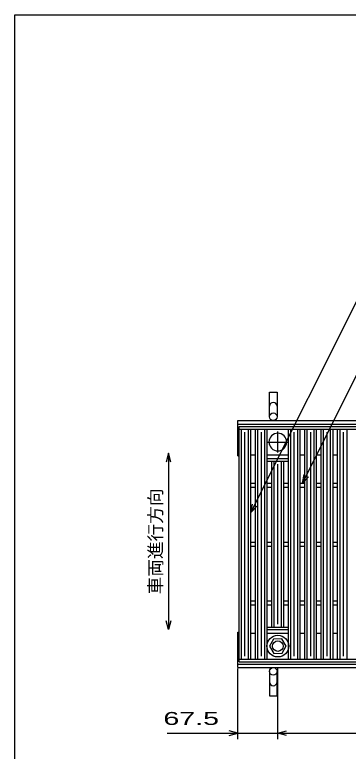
# Model space of a CAD drawing. Units: millimetres, scale not verified. Extents: x -1820 to 1731, y -1282 to 1054.
# Drawn here: x -1729 to -1163, y -199 to 1054 of the extents above; entities that cross this region are included whole.
import ezdxf
from ezdxf.enums import TextEntityAlignment as Align

# ---------------------------------------------------------------- set-up
doc = ezdxf.new("R2010")
doc.units = ezdxf.units.MM
doc.header["$LTSCALE"] = 10
doc.linetypes.add('CHAIN', pattern=[18.5, 12, -1.5, 3.5, -1.5])
for name, color, linetype, lineweight in [('0_2', 150, 'Continuous', 25), ('16', 3, 'Continuous', 25), ('19', 6, 'Continuous', 25), ('22', 2, 'Continuous', 25)]:
    doc.layers.add(name, color=color, linetype=linetype, lineweight=lineweight)
doc.styles.add('ベクトル', font='')
doc.styles.get('ベクトル').set_extended_font_data('ベクトル')

msp = doc.modelspace()

# ---------------------------------------------------------------- linework, layer by layer
at = {"layer": '0_2'}
for p, q in [((-1729, -1146.5), (-1729, 1053.5)), ((-1729, 1053.5), (1731, 1053.5))]:
    msp.add_line(p, q, dxfattribs=at)
at = {"layer": '16'}
for p, q in [((-1348, 353.5), (-352, 353.5)), ((-1348, 349), (-1348, 353.5)), ((-1348, 349), (-352, 349)), ((-1348, -42), (-1348, 349)), ((-1348, 349), (-1328, 349)), ((-1344, -42), (-1344, 349)), ((-1338, -37), (-1338, 344)), ((-1332, -42), (-1332, 349)), ((-1328, -42), (-1328, 349)), ((-1320.1, -42), (-1320.1, 349)), ((-1320.1, 349), (-1300.1, 349)), ((-1316.1, -42), (-1316.1, 349)), ((-1310.1, -37), (-1310.1, 344)), ((-1304.1, -42), (-1304.1, 349)), ((-1300.1, -42), (-1300.1, 349)), ((-1264.3, -42), (-1264.3, 349)), ((-1264.3, 349), (-1244.3, 349)), ((-1260.3, -42), (-1260.3, 349)), ((-1254.3, -37), (-1254.3, 344)), ((-1248.3, -42), (-1248.3, 349)), ((-1244.3, -42), (-1244.3, 349)), ((-1236.4, -42), (-1236.4, 349)), ((-1236.4, 349), (-1216.4, 349)), ((-1232.4, -42), (-1232.4, 349)), ((-1226.4, -37), (-1226.4, 344)), ((-1220.4, -42), (-1220.4, 349)), ((-1216.4, -42), (-1216.4, 349)), ((-1208.5, -42), (-1208.5, 349)), ((-1208.5, 349), (-1188.5, 349)), ((-1204.5, -42), (-1204.5, 349)), ((-1198.5, -37), (-1198.5, 344)), ((-1192.5, -42), (-1192.5, 349)), ((-1188.5, -42), (-1188.5, 349)), ((-1180.6, -42), (-1180.6, 349)), ((-1180.6, 349), (-1160.6, 349)), ((-1176.6, -42), (-1176.6, 349)), ((-1170.6, -37), (-1170.6, 344)), ((-1164.6, -42), (-1164.6, 349)), ((-1328, 305), (-1320.1, 305)), ((-1300.1, 305), (-1264.3, 305)), ((-1244.3, 305), (-1236.4, 305)), ((-1216.4, 305), (-1208.5, 305)), ((-1188.5, 305), (-1180.6, 305)), ((-1300.1, 299), (-1264.3, 299)), ((-1300.1, 294.5), (-1300.1, 299)), ((-1300.1, 294.5), (-1264.3, 294.5)), ((-1292.2, 12.5), (-1292.2, 294.5)), ((-1292.2, 294.5), (-1272.2, 294.5)), ((-1288.2, 12.5), (-1288.2, 294.5)), ((-1282.2, 17.5), (-1282.2, 289.5)), ((-1276.2, 12.5), (-1276.2, 294.5)), ((-1272.2, 12.5), (-1272.2, 294.5)), ((-1264.3, 294.5), (-1264.3, 299)), ((-1328, 257), (-1320.1, 257)), ((-1300.1, 257), (-1292.2, 257)), ((-1272.2, 257), (-1264.3, 257)), ((-1244.3, 257), (-1236.4, 257)), ((-1216.4, 257), (-1208.5, 257)), ((-1188.5, 257), (-1180.6, 257)), ((-1328, 250), (-1320.1, 250)), ((-1300.1, 250), (-1292.2, 250)), ((-1272.2, 250), (-1264.3, 250)), ((-1244.3, 250), (-1236.4, 250)), ((-1216.4, 250), (-1208.5, 250)), ((-1188.5, 250), (-1180.6, 250)), ((-1328, 157), (-1320.1, 157)), ((-1300.1, 157), (-1292.2, 157)), ((-1272.2, 157), (-1264.3, 157)), ((-1244.3, 157), (-1236.4, 157)), ((-1216.4, 157), (-1208.5, 157)), ((-1188.5, 157), (-1180.6, 157)), ((-1328, 150), (-1320.1, 150)), ((-1300.1, 150), (-1292.2, 150)), ((-1272.2, 150), (-1264.3, 150)), ((-1244.3, 150), (-1236.4, 150)), ((-1216.4, 150), (-1208.5, 150)), ((-1188.5, 150), (-1180.6, 150)), ((-1328, 57), (-1320.1, 57)), ((-1300.1, 57), (-1292.2, 57)), ((-1272.2, 57), (-1264.3, 57)), ((-1244.3, 57), (-1236.4, 57)), ((-1216.4, 57), (-1208.5, 57)), ((-1188.5, 57), (-1180.6, 57)), ((-1328, 50), (-1320.1, 50)), ((-1300.1, 50), (-1292.2, 50)), ((-1272.2, 50), (-1264.3, 50)), ((-1244.3, 50), (-1236.4, 50)), ((-1216.4, 50), (-1208.5, 50)), ((-1188.5, 50), (-1180.6, 50)), ((-1328, 2), (-1320.1, 2)), ((-1300.1, 12.5), (-1264.3, 12.5)), ((-1300.1, 8), (-1300.1, 12.5)), ((-1300.1, 8), (-1264.3, 8)), ((-1300.1, 2), (-1264.3, 2)), ((-1292.2, 12.5), (-1272.2, 12.5)), ((-1264.3, 8), (-1264.3, 12.5)), ((-1244.3, 2), (-1236.4, 2)), ((-1216.4, 2), (-1208.5, 2)), ((-1188.5, 2), (-1180.6, 2)), ((-1289.49, -8.05), (-1296.2, -20.34)), ((-1275.5, -7.71), (-1289.49, -8.05)), ((-1268.2, -20), (-1275.5, -7.71)), ((-1296.2, -20.34), (-1288.9, -32.29)), ((-1274.91, -31.95), (-1268.2, -19.66)), ((-1288.9, -32.29), (-1274.91, -31.95)), ((-1348, -42), (-352, -42)), ((-1348, -46.5), (-1348, -42)), ((-1348, -42), (-1328, -42)), ((-1348, -46.5), (-352, -46.5)), ((-1320.1, -42), (-1300.1, -42)), ((-1264.3, -42), (-1244.3, -42)), ((-1236.4, -42), (-1216.4, -42)), ((-1208.5, -42), (-1188.5, -42)), ((-1180.6, -42), (-1160.6, -42))]:
    msp.add_line(p, q, dxfattribs=at)
at = {"layer": '16', "linetype": 'CHAIN'}
for p, q in [((-1282.2, 309), (-1282.2, 345)), ((-1300.2, 327), (-1264.2, 327))]:
    msp.add_line(p, q, dxfattribs=at)
at = {"layer": '16'}
for radius in [18.5, 9]:
    msp.add_circle((-1282.2, -20), radius, dxfattribs=at)
for start, end in [(90, 270), (270, 90)]:
    msp.add_arc((-1282.2, 327), 15, start, end, dxfattribs=at)
at = {"layer": '19'}
for p, q in [((-1296.5, 370), (-1296.5, 411.62)), ((-1296.5, 411.62), (-1283.5, 411.62)), ((-1283.5, 411.62), (-1283.5, 370)), ((-1350, 363.5), (-350, 363.5)), ((-1350, 303.5), (-1350, 363.5)), ((-1350, 357.5), (-350, 357.5)), ((-1350, 303.5), (-1348, 303.5)), ((-1350, -56.5), (-1350, 3.5)), ((-1350, 3.5), (-1348, 3.5)), ((-1350, -50.5), (-350, -50.5)), ((-1350, -56.5), (-350, -56.5)), ((-1296.5, -63), (-1296.5, -104.62)), ((-1283.5, -104.62), (-1283.5, -63)), ((-1296.5, -104.62), (-1283.5, -104.62))]:
    msp.add_line(p, q, dxfattribs=at)
for centre in [(-1290, 370), (-1290, -63)]:
    msp.add_circle(centre, 6.5, dxfattribs=at)
for centre, start, end in [((-1290, 387.84), 0, 180), ((-1290, -80.84), 180, 0)]:
    msp.add_arc(centre, 6.5, start, end, dxfattribs=at)
at = {"layer": '22', "color": 4}
for p, q in [((-1328, 207), (-1110.25, 642.5)), ((-1240.35, 257), (-1070.1, 597.5)), ((-1468, 308), (-1472, 293)), ((-1464, 293), (-1468, 308)), ((-1468, 308), (-1468, 8)), ((-1240.35, 257), (-1237.35, 271.6)), ((-1240.35, 257), (-1230.35, 268)), ((-1328, 207), (-1325, 221.6)), ((-1328, 207), (-1318, 218)), ((-1468, 8), (-1472, 23)), ((-1464, 23), (-1468, 8)), ((-1350, -178), (-1350, -58)), ((-1282.2, -178), (-1282.2, -58)), ((-1470, -168), (-1350, -168)), ((-1350, -168), (-1365, -164)), ((-1365, -172), (-1350, -168)), ((-1350, -168), (-1282.2, -168)), ((-1282.2, -168), (-1267.2, -164)), ((-1267.2, -172), (-1282.2, -168)), ((-1282.2, -168), (-417.3, -168))]:
    msp.add_line(p, q, dxfattribs=at)

# ---------------------------------------------------------------- texts
at = {"layer": '22', "style": 'ベクトル'}
msp.add_text('車両進行方向', height=21.99, rotation=90, dxfattribs=at).set_placement((-1490, 68), align=Align.MIDDLE_LEFT)
at = {"layer": '22', "style": 'ベクトル', "width": 1.65}
msp.add_text(' 67.5 ', height=21.99, dxfattribs=at).set_placement((-1490, -143), align=Align.MIDDLE_LEFT)

doc.saveas('drawing.dxf')
